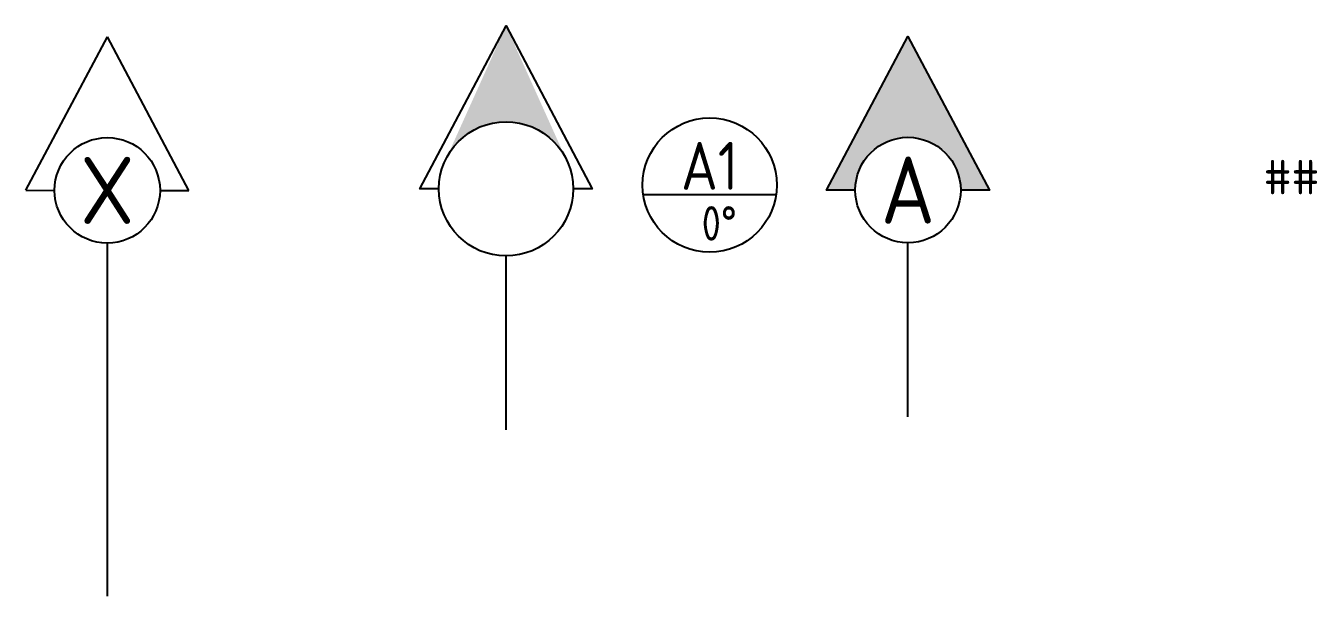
# Model space of a CAD drawing. Extents: x -408 to 1508121, y -29672 to 868845.
# Drawn here: x 1317108 to 1317175.4, y 207988.7 to 208018.5 of the extents above; entities that cross this region are included whole.
import ezdxf
from ezdxf.enums import TextEntityAlignment as Align

# ---------------------------------------------------------------- set-up
doc = ezdxf.new("R2010")
doc.units = 0
doc.header["$MEASUREMENT"] = 0
doc.set_wipeout_variables(frame=1)
doc.layers.get('0').update_dxf_attribs({"lineweight": 25})
doc.layers.get('DEFPOINTS').update_dxf_attribs({"color": 1})
for name, color, linetype in [('Dims', 7, 'Continuous'), ('Misc Exist', 7, 'Continuous'), ('Text 2.5', 2, 'Continuous')]:
    doc.layers.add(name, color=color, linetype=linetype)
doc.styles.add('ISOCP', font='isocp.shx')

# ---------------------------------------------------------------- blocks, each defined once
blk = doc.blocks.new('AzimuthPanel-1')
at = {"layer": 'Misc Exist'}
h = blk.add_hatch(color=256, dxfattribs=at)
h.dxf.hatch_style = 1
h.paths.add_polyline_path([(0, 21.069), (-3.093, 14.206, -0.602081), (3.093, 14.206)])
at = {"layer": 'DEFPOINTS'}
blk.add_circle((0, 12.569), 3.5, dxfattribs=at)
at = {"layer": 'Misc Exist'}
blk.add_line((0, 0), (0, 9.069), dxfattribs=at)
blk.add_lwpolyline([(-3.5, 12.568), (-4.5, 12.568), (0, 21.069), (4.5, 12.569), (3.5, 12.569)], dxfattribs=at)
blk = doc.blocks.new('AzimuthPanel-2')
blk.add_wipeout([(-3.5, 0), (-3.234, 1.339), (-2.475, 2.475), (-1.339, 3.234), (0, 3.5), (1.339, 3.234), (2.475, 2.475), (3.234, 1.339), (3.5, 0), (3.234, -1.339), (2.475, -2.475), (1.339, -3.234), (0, -3.5), (-1.339, -3.234), (-2.475, -2.475), (-3.234, -1.339)]).dxf.layer = 'Misc Exist'
at = {"layer": 'Misc Exist'}
blk.add_line((-3.464, -0.5), (3.464, -0.5), dxfattribs=at)
blk.add_circle((0, 0), 3.5, dxfattribs=at)
at = {"layer": 'Misc Exist', "style": 'ISOCP'}
for tag, height, width, p in [('ID', 2.5, 0.95, (0, 1)), ('AZI', 1.8, 0.9, (0.5, -2))]:
    blk.add_attdef(tag, text='', height=height, dxfattribs=dict(at, width=width)).set_placement(p, align=Align.MIDDLE)
blk = doc.blocks.new('Azimuth Arrow-1')
at = {"layer": 'Misc Exist'}
h = blk.add_hatch(color=256, dxfattribs=at)
h.dxf.hatch_style = 1
h.paths.add_polyline_path([(-0.001, 19.819), (-4.25, 11.818), (-2.75, 11.819, -1), (2.75, 11.819), (4.25, 11.819)])
blk.add_line((0, 0), (0, 9.069))
blk.add_circle((0, 11.819), 2.75)
blk.add_lwpolyline([(-2.75, 11.819), (-4.25, 11.818), (-0.001, 19.819), (4.25, 11.819), (2.75, 11.819)], dxfattribs=at)
at = {"layer": 'Text 2.5', "style": 'ISOCP'}
blk.add_attdef('SECTOR', text='', height=3.5, dxfattribs=at).set_placement((0, 11.819), align=Align.MIDDLE_CENTER)
blk = doc.blocks.new('*U111')
at = {"layer": 'Misc Exist', "ltscale": 0.1}
blk.add_line((0, 18.41), (0, 0), dxfattribs=at)
at = {"color": 255}
blk.add_wipeout([(0.004, 29.16), (-4.25, 21.162), (-2.75, 21.16), (-2.745, 20.989), (-2.709, 20.686), (-2.709, 20.686), (-2.624, 20.337), (-2.557, 20.147), (-2.464, 19.939), (-2.314, 19.673), (-2.185, 19.49), (-2.053, 19.33), (-1.924, 19.194), (-1.771, 19.056), (-1.599, 18.922), (-1.363, 18.771), (-1.128, 18.652), (-0.939, 18.575), (-0.682, 18.496), (-0.481, 18.452), (-0.307, 18.427), (0, 18.41), (0.53, 18.461), (0.682, 18.496), (1.026, 18.608), (1.229, 18.7), (1.434, 18.813), (1.627, 18.943), (1.839, 19.115), (1.839, 19.115), (2.107, 19.393), (2.249, 19.577), (2.393, 19.804), (2.523, 20.065), (2.603, 20.274), (2.692, 20.598), (2.726, 20.797), (2.743, 20.958), (2.75, 21.159), (4.25, 21.158)], dxfattribs=at)
at = {"layer": 'Misc Exist', "ltscale": 0.1}
for p, q in [((-4.25, 21.162), (0.004, 29.16)), ((4.25, 21.158), (0.004, 29.16)), ((-4.25, 21.162), (-2.75, 21.161)), ((2.75, 21.159), (4.25, 21.158))]:
    blk.add_line(p, q, dxfattribs=at)
blk.add_circle((0, 21.16), 2.75, dxfattribs=at)
at = {"layer": 'Misc Exist', "style": 'ISOCP'}
blk.add_attdef('X', text='', height=3.5, dxfattribs=at).set_placement((0, 21.16), align=Align.MIDDLE_CENTER)

msp = doc.modelspace()

# ---------------------------------------------------------------- block references
msp.add_blockref('*U111', (1317112.248, 207988.716)).add_auto_attribs({'X': 'X'})
at = {"layer": 'Dims'}
msp.add_blockref('AzimuthPanel-1', (1317133.05, 207997.386), dxfattribs=at)
for name, p, values in [('Azimuth Arrow-1', (1317154.018, 207998.073), {'SECTOR': 'A'}), ('AzimuthPanel-2', (1317143.674, 208010.154), {'AZI': '0%%d', 'ID': 'A1'})]:
    msp.add_blockref(name, p, dxfattribs=at).add_auto_attribs(values)

# ---------------------------------------------------------------- texts
at = {"layer": 'Text 2.5', "color": 2, "insert": (1317174.028, 208010.562), "char_height": 1.8, "attachment_point": 5, "style": 'ISOCP'}
msp.add_mtext_dynamic_manual_height_columns('\\pxqc;##', width=25.83585, gutter_width=9, heights=[0], dxfattribs=at)

doc.saveas('drawing.dxf')
